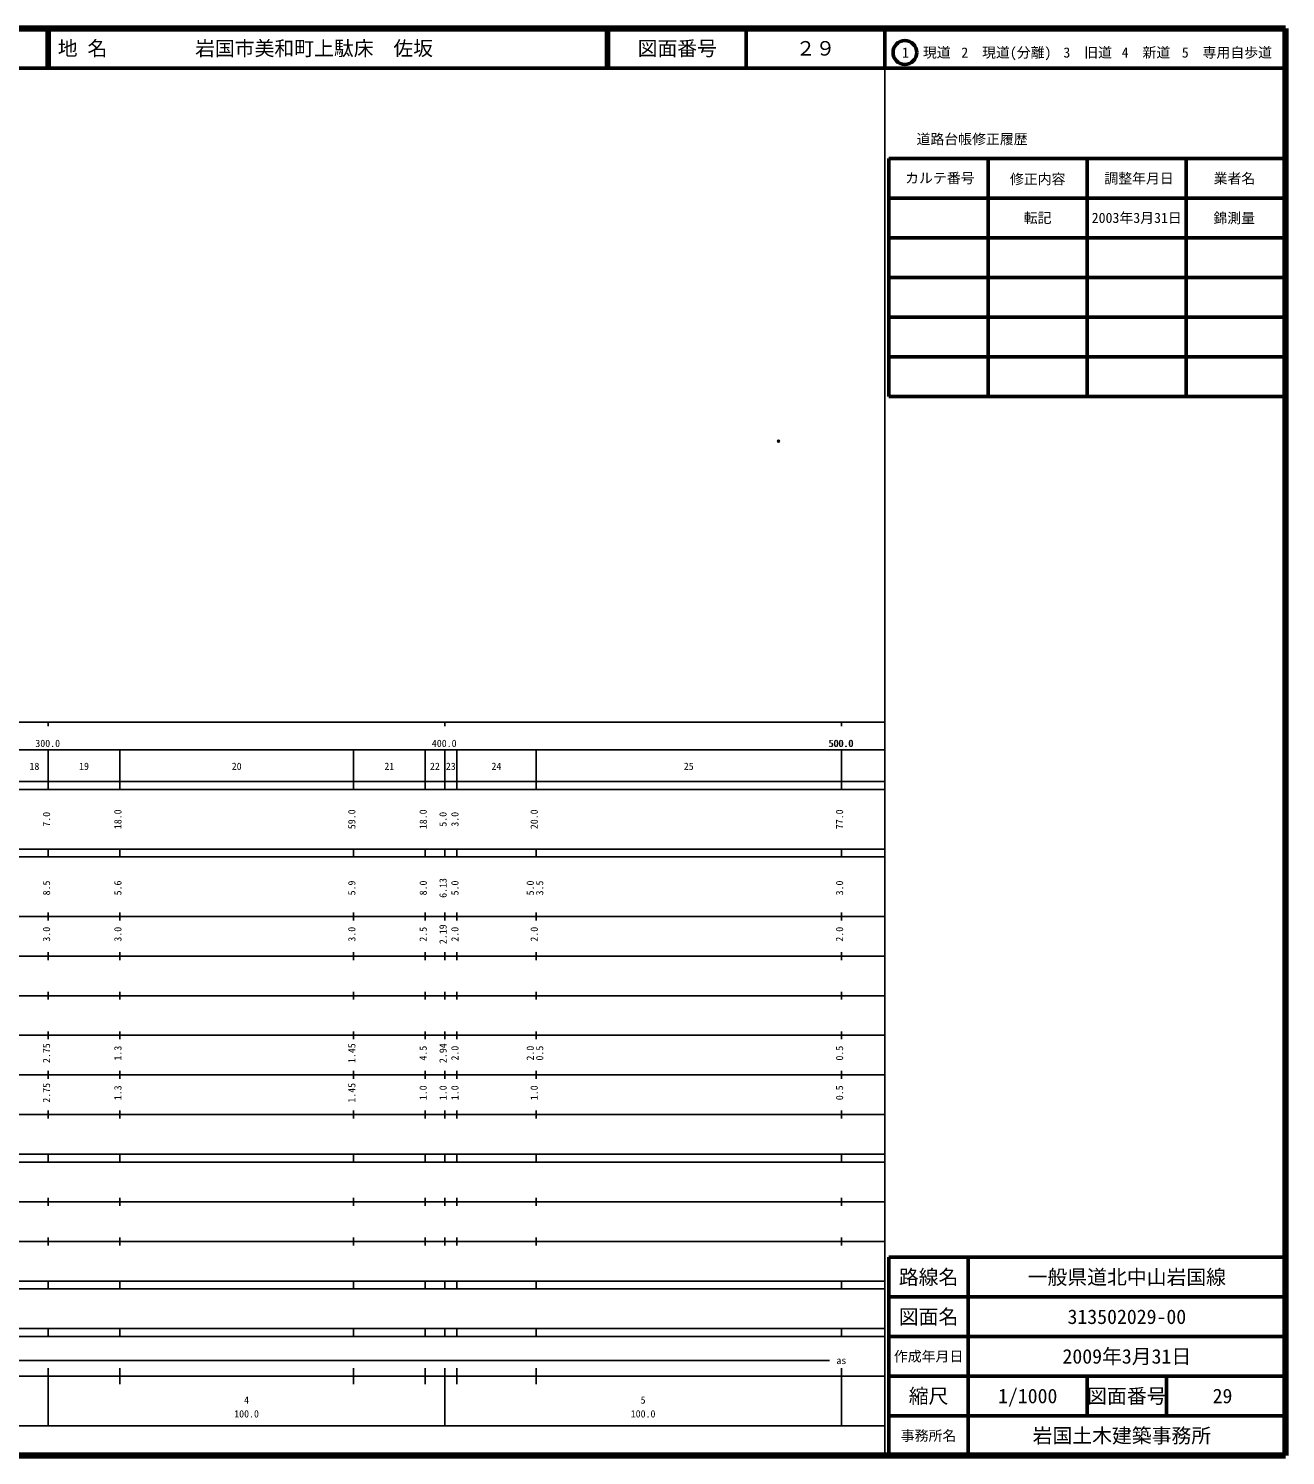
# Model space of a CAD drawing. Units: millimetres on the paper. Extents: x 40 to 680, y 20 to 380.
# Drawn here: x 363 to 680, y 20 to 380 of the extents above; entities that cross this region are included whole.
import ezdxf
from ezdxf.enums import TextEntityAlignment as Align

# ---------------------------------------------------------------- set-up
doc = ezdxf.new("R2010")
doc.units = ezdxf.units.MM
doc.header["$PDMODE"] = 32
doc.header["$PDSIZE"] = 0.5
doc.layers.add('M-OTRS', color=6, linetype='Continuous')
doc.layers.add('M-TTL-TXT', color=7, linetype='Continuous')
for name, color, linetype, lineweight in [('M-TTL', 2, 'Continuous', 140), ('M-TTL-BAND', 7, 'Continuous', 25), ('M-TTL-FRAM', 2, 'Continuous', 50), ('M-TTL-LINE', 7, 'Continuous', 50)]:
    doc.layers.add(name, color=color, linetype=linetype, lineweight=lineweight)
doc.styles.add('ＭＳ ゴシック', font='')
doc.styles.get('ＭＳ ゴシック').set_extended_font_data('MS Gothic')

msp = doc.modelspace()

# ---------------------------------------------------------------- linework, layer by layer
at = {"layer": 'M-OTRS'}
msp.add_point((552.17, 275.891), dxfattribs=at)
at = {"layer": 'M-TTL'}
for p, q in [((680, 380), (40, 380)), ((680, 20), (680, 380)), ((40, 20), (680, 20))]:
    msp.add_line(p, q, dxfattribs=at)
at = {"layer": 'M-TTL-BAND'}
for p, q in [((579, 20), (579, 370)), ((40, 205), (579, 205)), ((368, 205), (368, 204)), ((468, 205), (468, 204)), ((568, 205), (568, 204)), ((68, 198), (579, 198)), ((368, 188), (368, 198)), ((386, 188), (386, 198)), ((445, 188), (445, 198)), ((463, 188), (463, 198)), ((468, 188), (468, 198)), ((471, 188), (471, 198)), ((491, 188), (491, 198)), ((568, 188), (568, 198)), ((40, 190), (579, 190)), ((40, 188), (579, 188)), ((40, 173), (579, 173)), ((368, 171), (368, 173)), ((386, 171), (386, 173)), ((445, 171), (445, 173)), ((463, 171), (463, 173)), ((468, 171), (468, 173)), ((471, 171), (471, 173)), ((491, 171), (491, 173)), ((568, 171), (568, 173)), ((40, 171), (579, 171)), ((40, 156), (579, 156)), ((368, 155), (368, 157)), ((386, 155), (386, 157)), ((445, 155), (445, 157)), ((463, 155), (463, 157)), ((468, 155), (468, 157)), ((471, 155), (471, 157)), ((491, 155), (491, 157)), ((568, 155), (568, 157)), ((46, 146), (579, 146)), ((368, 145), (368, 147)), ((386, 145), (386, 147)), ((445, 145), (445, 147)), ((463, 145), (463, 147)), ((468, 145), (468, 147)), ((471, 145), (471, 147)), ((491, 145), (491, 147)), ((568, 145), (568, 147)), ((368, 135), (368, 137)), ((386, 135), (386, 137)), ((445, 135), (445, 137)), ((463, 135), (463, 137)), ((468, 135), (468, 137)), ((471, 135), (471, 137)), ((491, 135), (491, 137)), ((568, 135), (568, 137)), ((52, 136), (579, 136)), ((46, 126), (579, 126)), ((368, 125), (368, 127)), ((386, 125), (386, 127)), ((445, 125), (445, 127)), ((463, 125), (463, 127)), ((468, 125), (468, 127)), ((471, 125), (471, 127)), ((491, 125), (491, 127)), ((568, 125), (568, 127)), ((52, 116), (579, 116)), ((368, 115), (368, 117)), ((386, 115), (386, 117)), ((445, 115), (445, 117)), ((463, 115), (463, 117)), ((468, 115), (468, 117)), ((471, 115), (471, 117)), ((491, 115), (491, 117)), ((568, 115), (568, 117)), ((46, 106), (579, 106)), ((368, 105), (368, 107)), ((386, 105), (386, 107)), ((445, 105), (445, 107)), ((463, 105), (463, 107)), ((468, 105), (468, 107)), ((471, 105), (471, 107)), ((491, 105), (491, 107)), ((568, 105), (568, 107)), ((40, 96), (579, 96)), ((40, 94), (579, 94)), ((368, 94), (368, 96)), ((386, 94), (386, 96)), ((445, 94), (445, 96)), ((463, 94), (463, 96)), ((468, 94), (468, 96)), ((471, 94), (471, 96)), ((491, 94), (491, 96)), ((568, 94), (568, 96)), ((49, 84), (579, 84)), ((368, 83), (368, 85)), ((386, 83), (386, 85)), ((445, 83), (445, 85)), ((463, 83), (463, 85)), ((468, 83), (468, 85)), ((471, 83), (471, 85)), ((491, 83), (491, 85)), ((568, 83), (568, 85)), ((40, 74), (579, 74)), ((368, 73), (368, 75)), ((386, 73), (386, 75)), ((445, 73), (445, 75)), ((463, 73), (463, 75)), ((468, 73), (468, 75)), ((471, 73), (471, 75)), ((491, 73), (491, 75)), ((568, 73), (568, 75)), ((40, 64), (579, 64)), ((40, 62), (579, 62)), ((368, 62), (368, 64)), ((386, 62), (386, 64)), ((445, 62), (445, 64)), ((463, 62), (463, 64)), ((468, 62), (468, 64)), ((471, 62), (471, 64)), ((491, 62), (491, 64)), ((568, 62), (568, 64)), ((40, 52), (579, 52)), ((368, 50), (368, 52)), ((386, 50), (386, 52)), ((445, 50), (445, 52)), ((463, 50), (463, 52)), ((468, 50), (468, 52)), ((471, 50), (471, 52)), ((491, 50), (491, 52)), ((568, 50), (568, 52)), ((40, 50), (579, 50)), ((71, 44), (565, 44)), ((40, 40), (579, 40)), ((368, 27.5), (368, 42)), ((386, 38), (386, 42)), ((445, 38), (445, 42)), ((463, 38), (463, 42)), ((468, 27.5), (468, 42)), ((471, 38), (471, 42)), ((491, 38), (491, 42)), ((568, 27.5), (568, 42)), ((68, 27.5), (579, 27.5))]:
    msp.add_line(p, q, dxfattribs=at)
at = {"layer": 'M-TTL-FRAM'}
for p, q in [((580, 347.197), (580, 287.197)), ((580, 347.197), (680, 347.197)), ((580, 287.197), (680, 287.197)), ((680, 70), (580, 70)), ((580, 70), (580, 20))]:
    msp.add_line(p, q, dxfattribs=at)
at = {"layer": 'M-TTL-LINE'}
for p, q in [((367.75, 380), (367.75, 370)), ((368.25, 380), (368.25, 370)), ((508.747, 380), (508.747, 370)), ((509.247, 380), (509.247, 370)), ((543.997, 380), (543.997, 370)), ((579, 380), (579, 370)), ((40, 370), (680, 370)), ((605, 347.197), (605, 287.197)), ((630, 347.197), (630, 287.197)), ((655, 347.197), (655, 287.197)), ((580, 337.197), (680, 337.197)), ((580, 327.197), (680, 327.197)), ((580, 317.197), (680, 317.197)), ((580, 307.197), (680, 307.197)), ((580, 297.197), (680, 297.197)), ((600, 70), (600, 20)), ((680, 60), (580, 60)), ((680, 50), (580, 50)), ((680, 40), (580, 40)), ((630, 40), (630, 30)), ((650, 40), (650, 30)), ((680, 30), (580, 30))]:
    msp.add_line(p, q, dxfattribs=at)
msp.add_circle((584.031, 373.958), 3, dxfattribs=at)

# ---------------------------------------------------------------- texts
at = {"layer": 'M-TTL-BAND', "style": 'ＭＳ ゴシック'}
for s, p in [('300.0', (367.844, 198.195)), ('400.0', (467.844, 198.195)), ('500.0', (567.844, 198.195)), ('500.0', (568, 198.195)), ('18', (364.5, 192.405)), ('19', (377, 192.405)), ('20', (415.5, 192.405)), ('21', (454, 192.405)), ('22', (465.5, 192.405)), ('23', (469.5, 192.405)), ('24', (481, 192.405)), ('25', (529.5, 192.405)), ('as', (568, 42.5)), ('4', (418, 32.523)), ('5', (518, 32.523)), ('100.0', (418, 29.033)), ('100.0', (518, 29.033))]:
    msp.add_text(s, height=1.833, dxfattribs=at).set_placement(p, align=Align.BOTTOM_CENTER)
for s, p in [('7.0', (369, 180.5)), ('18.0', (387, 180.5)), ('59.0', (446, 180.5)), ('18.0', (464, 180.5)), ('5.0', (469, 180.5)), ('3.0', (472, 180.5)), ('20.0', (492, 180.5)), ('77.0', (569, 180.5)), ('8.5', (369, 163.174)), ('5.6', (387, 163.174)), ('5.9', (446, 163.174)), ('8.0', (464, 163.174)), ('6.13', (469, 163.174)), ('5.0', (472, 163.174)), ('5.0', (491, 163.174)), ('3.5', (493.37, 163.174)), ('3.0', (569, 163.174)), ('3.0', (369, 151.5)), ('3.0', (387, 151.5)), ('3.0', (446, 151.5)), ('2.5', (464, 151.5)), ('2.19', (469, 151.5)), ('2.0', (472, 151.5)), ('2.0', (492, 151.5)), ('2.0', (569, 151.5)), ('2.75', (369, 121.5)), ('1.3', (387, 121.5)), ('1.45', (446, 121.5)), ('4.5', (464, 121.5)), ('2.94', (469, 121.5)), ('2.0', (472, 121.5)), ('2.0', (491, 121.5)), ('0.5', (493.37, 121.5)), ('0.5', (569, 121.5)), ('2.75', (369, 111.5)), ('1.3', (387, 111.5)), ('1.45', (446, 111.5)), ('1.0', (464, 111.5)), ('1.0', (469, 111.5)), ('1.0', (472, 111.5)), ('1.0', (492, 111.5)), ('0.5', (569, 111.5))]:
    msp.add_text(s, height=1.833, rotation=90, dxfattribs=at).set_placement(p, align=Align.BOTTOM_CENTER)
at = {"layer": 'M-TTL-TXT', "style": 'ＭＳ ゴシック'}
for s, p in [('地 名', (370.38, 375)), ('岩国市美和町上駄床\u3000佐坂', (405.024, 375))]:
    msp.add_text(s, height=3.666, dxfattribs=at).set_placement(p, align=Align.MIDDLE_LEFT)
for s, height, p in [('図面番号', 3.666, (526.622, 375)), ('２９', 3.666, (561.497, 375)), ('1\u3000現道', 2.566, (589.448, 373.958)), ('2\u3000現道(分離)', 2.566, (609.619, 373.958)), ('3\u3000旧道', 2.566, (630.121, 373.958)), ('4\u3000新道', 2.566, (644.824, 373.958)), ('5\u3000専用自歩道', 2.566, (665.228, 373.958)), ('道路台帳修正履歴', 2.566, (600.968, 352.113)), ('カルテ番号', 2.566, (592.839, 342.277)), ('修正内容', 2.566, (617.509, 342.023)), ('調整年月日', 2.566, (643.089, 342.197)), ('業者名', 2.566, (667.134, 342.197)), ('転記', 2.566, (617.5, 332.245)), ('2003年3月31日', 2.566, (642.5, 332.245)), ('錦測量', 2.566, (667.077, 332.189)), ('路線名', 3.666, (590, 65)), ('路線名', 3.666, (590, 65)), ('一般県道北中山岩国線', 3.666, (640, 65)), ('図面名', 3.666, (590, 55)), ('図面名', 3.666, (590, 55)), ('313502029-00', 3.666, (640, 55)), ('2009年3月31日', 3.666, (640, 45)), ('作成年月日', 2.566, (590, 45)), ('作成年月日', 2.566, (590, 45)), ('縮尺', 3.666, (590, 35)), ('縮尺', 3.666, (590, 35)), ('1/1000', 3.666, (615, 35)), ('図面番号', 3.666, (640, 35)), ('図面番号', 3.666, (640, 35)), ('29', 3.666, (664.125, 35)), ('事務所名', 2.566, (590, 25)), ('事務所名', 2.566, (590, 25)), ('岩国土木建築事務所 ', 3.666, (640, 25))]:
    msp.add_text(s, height=height, dxfattribs=at).set_placement(p, align=Align.MIDDLE_CENTER)

doc.saveas('drawing.dxf')
